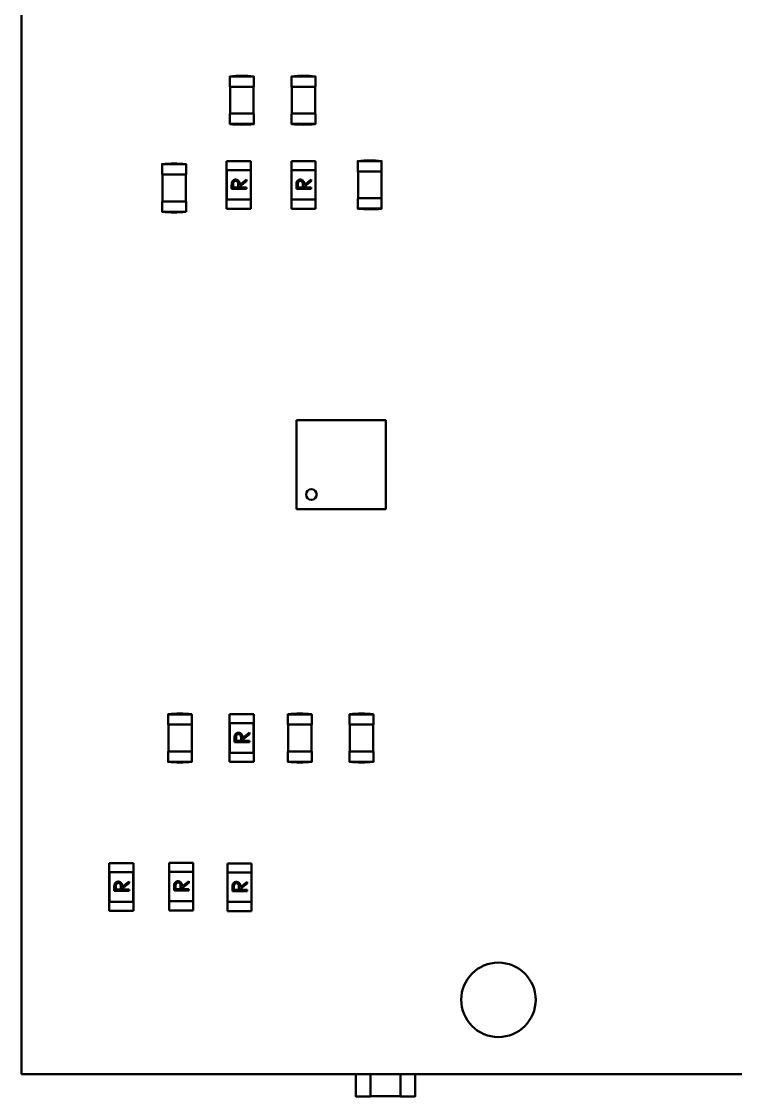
# Model space of a CAD drawing. Header units: millimetres. Extents: x -194 to 1085, y -28 to 392.
# Drawn here: x 704.3 to 752.2, y 240.9 to 313.1 of the extents above; entities that cross this region are included whole.
import ezdxf

# ---------------------------------------------------------------- set-up
doc = ezdxf.new("R2010")
doc.units = ezdxf.units.MM
doc.layers.add('Видимый контур (ГОСТ)', color=7, linetype='Continuous', lineweight=50)

msp = doc.modelspace()

# ---------------------------------------------------------------- linework, layer by layer
at = {"layer": 'Видимый контур (ГОСТ)'}
for p, q in [((704.28543, 322.3682), (704.28544, 242.3682)), ((718.27005, 309.37477), (718.27005, 308.68476)), ((718.28005, 309.36478), (719.86324, 309.36478)), ((719.87005, 308.6799), (719.87005, 309.36478)), ((722.40438, 309.37477), (722.40438, 308.68476)), ((722.41438, 309.36478), (723.99758, 309.36478)), ((724.00438, 308.6799), (724.00438, 309.36478)), ((718.27535, 308.67476), (719.86475, 308.67476)), ((718.29005, 306.87476), (718.29005, 308.67476)), ((719.86005, 306.87476), (719.86005, 308.67476)), ((722.40969, 308.67476), (723.99908, 308.67476)), ((722.42438, 306.87476), (722.42438, 308.67476)), ((723.99438, 306.87476), (723.99438, 308.67476)), ((718.27005, 306.86476), (718.27005, 306.17474)), ((718.27535, 306.87476), (718.27562, 306.87476)), ((719.86426, 306.87476), (718.27562, 306.87476)), ((719.87005, 306.17875), (719.87005, 306.86476)), ((722.40438, 306.86476), (722.40438, 306.17474)), ((722.40969, 306.87476), (722.40996, 306.87476)), ((723.9986, 306.87476), (722.40996, 306.87476)), ((724.00438, 306.17875), (724.00438, 306.86476)), ((719.86005, 306.18473), (718.28005, 306.18473)), ((723.99438, 306.18473), (722.41438, 306.18473)), ((713.72228, 303.48334), (713.72228, 302.79333)), ((713.73228, 303.47335), (715.31547, 303.47335)), ((715.32228, 302.78847), (715.32228, 303.47335)), ((718.04978, 303.69024), (718.04978, 303.08064)), ((718.04978, 303.69024), (719.67538, 303.69024)), ((719.67538, 303.69024), (719.67538, 303.08064)), ((722.39084, 303.69024), (722.39084, 303.08064)), ((722.39084, 303.69024), (724.01644, 303.69024)), ((724.01644, 303.69024), (724.01644, 303.08064)), ((726.8488, 303.69006), (726.8488, 303.00004)), ((726.8588, 303.68007), (728.44199, 303.68007)), ((728.4488, 302.99519), (728.4488, 303.68007)), ((713.72758, 302.78333), (715.31698, 302.78333)), ((713.74228, 300.98333), (713.74228, 302.78333)), ((715.31228, 300.98333), (715.31228, 302.78333)), ((718.04978, 303.08064), (718.04978, 301.09944)), ((719.67538, 303.08064), (718.04978, 303.08064)), ((718.06258, 301.09944), (718.06258, 303.08064)), ((719.66258, 301.09944), (719.66258, 303.08064)), ((719.67538, 303.08064), (719.67538, 301.09944)), ((722.39084, 303.08064), (722.39084, 301.09944)), ((724.01644, 303.08064), (722.39084, 303.08064)), ((722.40364, 301.09944), (722.40364, 303.08064)), ((724.00364, 301.09944), (724.00364, 303.08064)), ((724.01644, 303.08064), (724.01644, 301.09944)), ((726.8541, 302.99004), (728.4435, 302.99004)), ((726.8688, 301.19004), (726.8688, 302.99004)), ((728.4388, 301.19004), (728.4388, 302.99004)), ((718.38517, 301.81847), (718.38517, 302.01859)), ((719.38517, 301.81847), (718.38517, 301.81847)), ((718.48773, 301.90822), (718.48773, 302.09572)), ((718.82106, 301.90822), (718.48773, 301.90822)), ((718.82247, 302.09131), (718.82106, 301.90822)), ((718.92363, 302.09211), (719.38517, 302.4595)), ((719.38517, 302.34852), (718.92363, 301.98113)), ((718.92363, 301.98113), (718.92363, 301.90822)), ((718.92363, 301.90822), (719.38517, 301.90822)), ((719.38517, 302.4595), (719.38517, 302.34852)), ((719.38517, 301.90822), (719.38517, 301.81847)), ((722.72622, 301.81847), (722.72622, 302.01859)), ((723.72622, 301.81847), (722.72622, 301.81847)), ((722.82878, 301.90822), (722.82878, 302.09572)), ((723.16212, 301.90822), (722.82878, 301.90822)), ((723.16352, 302.09131), (723.16212, 301.90822)), ((723.26468, 302.09211), (723.72622, 302.4595)), ((723.72622, 302.34852), (723.26468, 301.98113)), ((723.26468, 301.98113), (723.26468, 301.90822)), ((723.26468, 301.90822), (723.72622, 301.90822)), ((723.72622, 302.4595), (723.72622, 302.34852)), ((723.72622, 301.90822), (723.72622, 301.81847)), ((718.04978, 301.09944), (718.04978, 300.48984)), ((718.04978, 301.09944), (719.67538, 301.09944)), ((719.67538, 301.09944), (719.67538, 300.48984)), ((722.39084, 301.09944), (722.39084, 300.48984)), ((722.39084, 301.09944), (724.01644, 301.09944)), ((724.01644, 301.09944), (724.01644, 300.48984)), ((726.8488, 301.18004), (726.8488, 300.49003)), ((726.8541, 301.19004), (726.85437, 301.19004)), ((728.44301, 301.19004), (726.85437, 301.19004)), ((728.4488, 300.49404), (728.4488, 301.18004)), ((713.72228, 300.97333), (713.72228, 300.28331)), ((713.72758, 300.98333), (713.72785, 300.98333)), ((715.31649, 300.98333), (713.72785, 300.98333)), ((715.32228, 300.28732), (715.32228, 300.97333)), ((718.04978, 300.48984), (719.67538, 300.48984)), ((722.39084, 300.48984), (724.01644, 300.48984)), ((728.4388, 300.50002), (726.8588, 300.50002)), ((715.31228, 300.2933), (713.73228, 300.2933)), ((722.73383, 286.28268), (722.73383, 280.32268)), ((728.73383, 286.28268), (722.73383, 286.28268)), ((728.73383, 280.32268), (728.73383, 286.28268)), ((722.73383, 280.32268), (728.73383, 280.32268)), ((714.11938, 266.54662), (714.11938, 265.85661)), ((714.12938, 266.53663), (715.71257, 266.53663)), ((715.71938, 265.85175), (715.71938, 266.53663)), ((718.24276, 266.54681), (718.24276, 265.93721)), ((718.24276, 266.54681), (719.86836, 266.54681)), ((719.86836, 266.54681), (719.86836, 265.93721)), ((722.15685, 266.54662), (722.15685, 265.85661)), ((722.16685, 266.53663), (723.75004, 266.53663)), ((723.75685, 265.85175), (723.75685, 266.53663)), ((726.29378, 266.54662), (726.29378, 265.85661)), ((726.30378, 266.53663), (727.88697, 266.53663)), ((727.89378, 265.85175), (727.89378, 266.53663)), ((714.12468, 265.84661), (715.71408, 265.84661)), ((714.13938, 264.04661), (714.13938, 265.84661)), ((715.70938, 264.04661), (715.70938, 265.84661)), ((718.24276, 265.93721), (718.24276, 263.95601)), ((719.86836, 265.93721), (718.24276, 265.93721)), ((718.25556, 263.95601), (718.25556, 265.93721)), ((719.85556, 263.95601), (719.85556, 265.93721)), ((719.86836, 265.93721), (719.86836, 263.95601)), ((722.16215, 265.84661), (723.75155, 265.84661)), ((722.17685, 264.04661), (722.17685, 265.84661)), ((723.74685, 264.04661), (723.74685, 265.84661)), ((726.29908, 265.84661), (727.88848, 265.84661)), ((726.31378, 264.04661), (726.31378, 265.84661)), ((727.88378, 264.04661), (727.88378, 265.84661)), ((718.68071, 264.76479), (718.68071, 264.95229)), ((719.01545, 264.94788), (719.01404, 264.76479)), ((719.11661, 264.94868), (719.57815, 265.31607)), ((719.57815, 265.20509), (719.11661, 264.8377)), ((719.57815, 265.31607), (719.57815, 265.20509)), ((718.57815, 264.67504), (718.57815, 264.87516)), ((719.57815, 264.67504), (718.57815, 264.67504)), ((719.01404, 264.76479), (718.68071, 264.76479)), ((719.11661, 264.8377), (719.11661, 264.76479)), ((719.11661, 264.76479), (719.57815, 264.76479)), ((719.57815, 264.76479), (719.57815, 264.67504)), ((714.11938, 264.03661), (714.11938, 263.3466)), ((714.12468, 264.04661), (714.12496, 264.04661)), ((715.71359, 264.04661), (714.12496, 264.04661)), ((715.71938, 263.35061), (715.71938, 264.03661)), ((718.24276, 263.95601), (718.24276, 263.34641)), ((718.24276, 263.95601), (719.86836, 263.95601)), ((719.86836, 263.95601), (719.86836, 263.34641)), ((722.15685, 264.03661), (722.15685, 263.3466)), ((722.16215, 264.04661), (722.16242, 264.04661)), ((723.75106, 264.04661), (722.16242, 264.04661)), ((723.75685, 263.35061), (723.75685, 264.03661)), ((726.29378, 264.03661), (726.29378, 263.3466)), ((726.29908, 264.04661), (726.29935, 264.04661)), ((727.88799, 264.04661), (726.29935, 264.04661)), ((727.89378, 263.35061), (727.89378, 264.03661)), ((715.70938, 263.35659), (714.12938, 263.35659)), ((718.24276, 263.34641), (719.86836, 263.34641)), ((723.74685, 263.35659), (722.16685, 263.35659)), ((727.88378, 263.35659), (726.30378, 263.35659)), ((710.17425, 256.54801), (710.17425, 255.93841)), ((710.17425, 256.54801), (711.79985, 256.54801)), ((711.79985, 256.54801), (711.79985, 255.93841)), ((714.18332, 256.57275), (714.18332, 255.96315)), ((714.18332, 256.57275), (715.80892, 256.57275)), ((715.80892, 256.57275), (715.80892, 255.96315)), ((718.10121, 256.53138), (718.10121, 255.92178)), ((718.10121, 256.53138), (719.72681, 256.53138)), ((719.72681, 256.53138), (719.72681, 255.92178)), ((710.17425, 255.93841), (710.17425, 253.95721)), ((711.79985, 255.93841), (710.17425, 255.93841)), ((710.18705, 253.95721), (710.18705, 255.93841)), ((711.78705, 253.95721), (711.78705, 255.93841)), ((711.79985, 255.93841), (711.79985, 253.95721)), ((714.18332, 255.96315), (714.18332, 253.98195)), ((715.80892, 255.96315), (714.18332, 255.96315)), ((714.19612, 253.98195), (714.19612, 255.96315)), ((715.79612, 253.98195), (715.79612, 255.96315)), ((715.80892, 255.96315), (715.80892, 253.98195)), ((718.10121, 255.92178), (718.10121, 253.94058)), ((719.72681, 255.92178), (718.10121, 255.92178)), ((718.11401, 253.94058), (718.11401, 255.92178)), ((719.71401, 253.94058), (719.71401, 255.92178)), ((719.72681, 255.92178), (719.72681, 253.94058)), ((710.50963, 254.67624), (710.50963, 254.87636)), ((710.61219, 254.76598), (710.61219, 254.95348)), ((710.94693, 254.94907), (710.94553, 254.76598)), ((711.04809, 254.94987), (711.50963, 255.31726)), ((711.50963, 255.20628), (711.04809, 254.8389)), ((711.04809, 254.8389), (711.04809, 254.76598)), ((711.50963, 255.31726), (711.50963, 255.20628)), ((714.51871, 254.70098), (714.51871, 254.9011)), ((714.62127, 254.79072), (714.62127, 254.97822)), ((714.95601, 254.97382), (714.9546, 254.79072)), ((715.05717, 254.97462), (715.51871, 255.34201)), ((715.51871, 255.23103), (715.05717, 254.86364)), ((715.05717, 254.86364), (715.05717, 254.79072)), ((715.51871, 255.34201), (715.51871, 255.23103)), ((718.43659, 254.65961), (718.43659, 254.85973)), ((718.53916, 254.74936), (718.53916, 254.93686)), ((718.87389, 254.93245), (718.87249, 254.74936)), ((718.97506, 254.93325), (719.43659, 255.30064)), ((719.43659, 255.18966), (718.97506, 254.82227)), ((718.97506, 254.82227), (718.97506, 254.74936)), ((719.43659, 255.30064), (719.43659, 255.18966)), ((711.50963, 254.67624), (710.50963, 254.67624)), ((710.94553, 254.76598), (710.61219, 254.76598)), ((711.04809, 254.76598), (711.50963, 254.76598)), ((711.50963, 254.76598), (711.50963, 254.67624)), ((715.51871, 254.70098), (714.51871, 254.70098)), ((714.9546, 254.79072), (714.62127, 254.79072)), ((715.05717, 254.79072), (715.51871, 254.79072)), ((715.51871, 254.79072), (715.51871, 254.70098)), ((719.43659, 254.65961), (718.43659, 254.65961)), ((718.87249, 254.74936), (718.53916, 254.74936)), ((718.97506, 254.74936), (719.43659, 254.74936)), ((719.43659, 254.74936), (719.43659, 254.65961)), ((710.17425, 253.95721), (710.17425, 253.34761)), ((710.17425, 253.95721), (711.79985, 253.95721)), ((711.79985, 253.95721), (711.79985, 253.34761)), ((714.18332, 253.98195), (714.18332, 253.37235)), ((714.18332, 253.98195), (715.80892, 253.98195)), ((715.80892, 253.98195), (715.80892, 253.37235)), ((718.10121, 253.94058), (718.10121, 253.33098)), ((718.10121, 253.94058), (719.72681, 253.94058)), ((719.72681, 253.94058), (719.72681, 253.33098)), ((710.17425, 253.34761), (711.79985, 253.34761)), ((714.18332, 253.37235), (715.80892, 253.37235)), ((718.10121, 253.33098), (719.72681, 253.33098)), ((704.28544, 242.3682), (824.28544, 242.36821)), ((726.70782, 242.3682), (726.70782, 240.8961)), ((727.70782, 242.3682), (727.70782, 240.8961)), ((729.70782, 242.3682), (729.70782, 240.8961)), ((730.70782, 242.3682), (730.70782, 240.8961)), ((726.72782, 240.8761), (727.70782, 240.8761)), ((729.70782, 240.8961), (727.70782, 240.8961)), ((727.70782, 240.8961), (727.70782, 240.8761)), ((729.70782, 240.8961), (729.70782, 240.8761)), ((730.68782, 240.8761), (729.70782, 240.8761))]:
    msp.add_line(p, q, dxfattribs=at)
for centre, radius in [((723.73383, 281.30268), 0.36), ((736.28544, 247.3682), 2.5)]:
    msp.add_circle(centre, radius, dxfattribs=at)
for centre, start, end in [((726.72782, 240.8961), 180.000005, 270.000005), ((730.68782, 240.8961), 270.000005, 0.000005)]:
    msp.add_arc(centre, 0.02, start, end, dxfattribs=at)
for points in [[(718.27005, 309.37476), (718.79556, 309.42731), (719.33412, 309.42783), (719.86229, 309.37553)], [(722.40438, 309.37476), (722.9299, 309.42731), (723.46846, 309.42783), (723.99662, 309.37553)], [(719.86229, 306.17398), (719.33412, 306.12168), (718.79556, 306.12221), (718.27005, 306.17476)], [(723.99662, 306.17398), (723.46846, 306.12168), (722.9299, 306.12221), (722.40438, 306.17476)], [(713.72228, 303.48333), (714.24779, 303.53588), (714.78635, 303.5364), (715.31452, 303.4841)], [(726.8488, 303.69004), (727.37431, 303.7426), (727.91287, 303.74312), (728.44104, 303.69082)], [(728.44104, 300.48927), (727.91287, 300.43697), (727.37431, 300.43749), (726.8488, 300.49004)], [(715.31452, 300.28255), (714.78635, 300.23025), (714.24779, 300.23077), (713.72228, 300.28333)], [(714.11938, 266.54661), (714.6449, 266.59916), (715.18346, 266.59969), (715.71162, 266.54738)], [(722.15685, 266.54661), (722.68236, 266.59916), (723.22092, 266.59969), (723.74909, 266.54738)], [(726.29378, 266.54661), (726.81929, 266.59916), (727.35785, 266.59969), (727.88602, 266.54738)], [(715.71162, 263.34584), (715.18346, 263.29353), (714.6449, 263.29406), (714.11938, 263.34661)], [(723.74909, 263.34584), (723.22092, 263.29353), (722.68236, 263.29406), (722.15685, 263.34661)], [(727.88602, 263.34584), (727.35785, 263.29353), (726.81929, 263.29406), (726.29378, 263.34661)]]:
    msp.add_open_spline(points, degree=3, dxfattribs=at)
for points, knots in [([(718.27816, 309.37478), (718.27005, 309.37475), (718.27013, 309.37467), (718.27047, 309.37433), (718.27074, 309.37406), (718.27164, 309.37317), (718.2724, 309.37241), (718.27431, 309.3705), (718.27542, 309.3694), (718.27767, 309.36716), (718.27883, 309.366), (718.28, 309.36482), (718.28003, 309.3648), (718.28005, 309.36478)], [0.000002296671, 0.000002296671, 0.000002296671, 0.000002296671, 0.000112369801, 0.000112369801, 0.000237797467, 0.000237797467, 0.000442728482, 0.000442728482, 0.000658937433, 0.000658937433, 0.000871471065, 0.000871471065, 0.000875491778, 0.000875491778, 0.000875491778, 0.000875491778]), ([(718.27816, 309.37478), (718.2913, 309.37481), (718.35172, 309.37493), (718.60973, 309.37542), (718.86353, 309.3755), (719.0687, 309.3755), (719.0706, 309.3755), (719.07452, 309.3755), (719.07658, 309.3755), (719.28169, 309.37549), (719.54743, 309.37549), (719.85542, 309.37479), (719.85774, 309.37479), (719.86378, 309.36914)], [-0.0823168762, -0.0823168762, -0.0823168762, -0.0823168762, -0.0816254368, -0.0816254368, -0.0467353527, -0.0467353527, -0.0463145594, -0.0463145594, -0.045850255, -0.045850255, 0, 0, 0.0003495184, 0.0003495184, 0.0003495184, 0.0003495184]), ([(719.86378, 309.36914), (719.86008, 309.37479), (719.8601, 309.37479), (719.86161, 309.37541), (719.86229, 309.37553), (719.86229, 309.37553)], [-0.0824454193, -0.0824454193, -0.0824454193, -0.0824454193, -0.0820807755, -0.0820807755, -0.0410404067, -0.0410404067, -0.0410404065, -0.0410404065]), ([(722.4125, 309.37478), (722.40439, 309.37475), (722.40447, 309.37467), (722.40481, 309.37433), (722.40508, 309.37406), (722.40597, 309.37317), (722.40673, 309.37241), (722.40865, 309.3705), (722.40975, 309.3694), (722.412, 309.36716), (722.41316, 309.366), (722.41434, 309.36482), (722.41436, 309.3648), (722.41438, 309.36478)], [0.000002296671, 0.000002296671, 0.000002296671, 0.000002296671, 0.000112369801, 0.000112369801, 0.000237797467, 0.000237797467, 0.000442728482, 0.000442728482, 0.000658937433, 0.000658937433, 0.000871471065, 0.000871471065, 0.000875491778, 0.000875491778, 0.000875491778, 0.000875491778]), ([(722.4125, 309.37478), (722.42563, 309.37481), (722.48606, 309.37493), (722.74407, 309.37542), (722.99787, 309.3755), (723.20303, 309.3755), (723.20494, 309.3755), (723.20886, 309.3755), (723.21092, 309.3755), (723.41603, 309.37549), (723.68177, 309.37549), (723.98976, 309.37479), (723.99208, 309.37479), (723.99812, 309.36914)], [-0.0823168762, -0.0823168762, -0.0823168762, -0.0823168762, -0.0816254368, -0.0816254368, -0.0467353527, -0.0467353527, -0.0463145594, -0.0463145594, -0.045850255, -0.045850255, 0, 0, 0.0003495184, 0.0003495184, 0.0003495184, 0.0003495184]), ([(723.99812, 309.36914), (723.99442, 309.37479), (723.99443, 309.37479), (723.99595, 309.37541), (723.99662, 309.37553), (723.99662, 309.37553)], [-0.0824454193, -0.0824454193, -0.0824454193, -0.0824454193, -0.0820807755, -0.0820807755, -0.0410404067, -0.0410404067, -0.0410404065, -0.0410404065]), ([(718.28005, 306.18473), (718.28003, 306.18471), (718.28, 306.18469), (718.27883, 306.18352), (718.27767, 306.18236), (718.27542, 306.18011), (718.27431, 306.17901), (718.2724, 306.1771), (718.27164, 306.17634), (718.27074, 306.17545), (718.27047, 306.17518), (718.27013, 306.17484), (718.27005, 306.17476), (718.27816, 306.17474)], [-0.00000462706, -0.00000462706, -0.00000462706, -0.00000462706, 0, 0, 0.00024455438, 0.00024455438, 0.00049333792, 0.00049333792, 0.0007291459, 0.0007291459, 0.00087347225, 0.00087347225, 0.00100012886, 0.00100012886, 0.00100012886, 0.00100012886]), ([(718.27816, 306.17474), (718.2913, 306.17471), (718.35172, 306.17458), (718.56734, 306.17417), (718.81234, 306.17402), (719.0676, 306.17402), (719.06964, 306.17402), (719.07373, 306.17402), (719.07579, 306.17402), (719.33191, 306.17402), (719.59813, 306.17414), (719.85542, 306.17472), (719.85774, 306.17473), (719.86378, 306.18037)], [-0.0759114465, -0.0759114465, -0.0759114465, -0.0759114465, -0.0750499484, -0.0750499484, -0.0388625386, -0.0388625386, -0.0385558108, -0.0385558108, -0.0382459688, -0.0382459688, 0, 0, 0.0003495181, 0.0003495181, 0.0003495181, 0.0003495181]), ([(719.86378, 306.18037), (719.86008, 306.17473), (719.8601, 306.17472), (719.86161, 306.1741), (719.86229, 306.17398), (719.86229, 306.17398)], [-0.0824454192, -0.0824454192, -0.0824454192, -0.0824454192, -0.0820807754, -0.0820807754, -0.0410404067, -0.0410404067, -0.0410404065, -0.0410404065]), ([(722.41438, 306.18473), (722.41436, 306.18471), (722.41434, 306.18469), (722.41317, 306.18352), (722.412, 306.18236), (722.40975, 306.18011), (722.40865, 306.17901), (722.40673, 306.1771), (722.40597, 306.17634), (722.40508, 306.17545), (722.40481, 306.17518), (722.40447, 306.17484), (722.40439, 306.17476), (722.4125, 306.17474)], [-0.00000462706, -0.00000462706, -0.00000462706, -0.00000462706, 0, 0, 0.00024455438, 0.00024455438, 0.00049333792, 0.00049333792, 0.0007291459, 0.0007291459, 0.00087347225, 0.00087347225, 0.00100012886, 0.00100012886, 0.00100012886, 0.00100012886]), ([(722.4125, 306.17474), (722.42563, 306.17471), (722.48606, 306.17458), (722.70168, 306.17417), (722.94667, 306.17402), (723.20194, 306.17402), (723.20398, 306.17402), (723.20807, 306.17402), (723.21013, 306.17402), (723.46625, 306.17402), (723.73246, 306.17414), (723.98976, 306.17472), (723.99208, 306.17473), (723.99812, 306.18037)], [-0.0759114465, -0.0759114465, -0.0759114465, -0.0759114465, -0.0750499484, -0.0750499484, -0.0388625386, -0.0388625386, -0.0385558108, -0.0385558108, -0.0382459688, -0.0382459688, 0, 0, 0.0003495181, 0.0003495181, 0.0003495181, 0.0003495181]), ([(723.99812, 306.18037), (723.99442, 306.17473), (723.99443, 306.17472), (723.99595, 306.1741), (723.99662, 306.17398), (723.99662, 306.17398)], [-0.0824454192, -0.0824454192, -0.0824454192, -0.0824454192, -0.0820807754, -0.0820807754, -0.0410404067, -0.0410404067, -0.0410404065, -0.0410404065]), ([(713.73039, 303.48334), (713.72228, 303.48332), (713.72236, 303.48324), (713.7227, 303.4829), (713.72297, 303.48263), (713.72387, 303.48174), (713.72463, 303.48098), (713.72654, 303.47907), (713.72765, 303.47797), (713.72989, 303.47573), (713.73106, 303.47457), (713.73223, 303.47339), (713.73225, 303.47337), (713.73228, 303.47335)], [0.000002296671, 0.000002296671, 0.000002296671, 0.000002296671, 0.000112369801, 0.000112369801, 0.000237797467, 0.000237797467, 0.000442728482, 0.000442728482, 0.000658937433, 0.000658937433, 0.000871471065, 0.000871471065, 0.000875491778, 0.000875491778, 0.000875491778, 0.000875491778]), ([(713.73039, 303.48334), (713.74352, 303.48337), (713.80395, 303.4835), (714.06196, 303.48399), (714.31576, 303.48407), (714.52092, 303.48407), (714.52283, 303.48407), (714.52675, 303.48407), (714.52881, 303.48407), (714.73392, 303.48406), (714.99966, 303.48405), (715.30765, 303.48336), (715.30997, 303.48335), (715.31601, 303.47771)], [-0.0823168762, -0.0823168762, -0.0823168762, -0.0823168762, -0.0816254368, -0.0816254368, -0.0467353527, -0.0467353527, -0.0463145594, -0.0463145594, -0.045850255, -0.045850255, 0, 0, 0.0003495184, 0.0003495184, 0.0003495184, 0.0003495184]), ([(715.31601, 303.47771), (715.31231, 303.48335), (715.31233, 303.48336), (715.31384, 303.48398), (715.31452, 303.4841), (715.31452, 303.4841)], [-0.0824454193, -0.0824454193, -0.0824454193, -0.0824454193, -0.0820807755, -0.0820807755, -0.0410404067, -0.0410404067, -0.0410404065, -0.0410404065]), ([(726.85691, 303.69006), (726.8488, 303.69004), (726.84889, 303.68996), (726.84922, 303.68962), (726.84949, 303.68935), (726.85039, 303.68846), (726.85115, 303.6877), (726.85306, 303.68579), (726.85417, 303.68469), (726.85642, 303.68244), (726.85758, 303.68128), (726.85875, 303.68011), (726.85878, 303.68009), (726.8588, 303.68007)], [0.000002296671, 0.000002296671, 0.000002296671, 0.000002296671, 0.000112369801, 0.000112369801, 0.000237797467, 0.000237797467, 0.000442728482, 0.000442728482, 0.000658937433, 0.000658937433, 0.000871471065, 0.000871471065, 0.000875491778, 0.000875491778, 0.000875491778, 0.000875491778]), ([(726.85691, 303.69006), (726.87005, 303.69009), (726.93047, 303.69022), (727.18849, 303.69071), (727.44228, 303.69078), (727.64745, 303.69078), (727.64935, 303.69078), (727.65327, 303.69078), (727.65533, 303.69078), (727.86044, 303.69078), (728.12618, 303.69077), (728.43417, 303.69008), (728.43649, 303.69007), (728.44253, 303.68443)], [-0.0823168762, -0.0823168762, -0.0823168762, -0.0823168762, -0.0816254368, -0.0816254368, -0.0467353527, -0.0467353527, -0.0463145594, -0.0463145594, -0.045850255, -0.045850255, 0, 0, 0.0003495184, 0.0003495184, 0.0003495184, 0.0003495184]), ([(728.44253, 303.68443), (728.43883, 303.69007), (728.43885, 303.69008), (728.44036, 303.6907), (728.44104, 303.69082), (728.44104, 303.69082)], [-0.0824454193, -0.0824454193, -0.0824454193, -0.0824454193, -0.0820807755, -0.0820807755, -0.0410404067, -0.0410404067, -0.0410404065, -0.0410404065]), ([(718.38517, 302.01859), (718.38521, 302.03195), (718.3853, 302.05759), (718.38577, 302.09433), (718.38714, 302.12771), (718.38831, 302.15771), (718.39045, 302.18434), (718.3925, 302.20768), (718.39517, 302.22762), (718.39766, 302.23969), (718.39879, 302.24516)], [0, 0, 0, 0, 0.000020036032, 0.000038471401, 0.000055111959, 0.000070155149, 0.000083516552, 0.000095189437, 0.000105305027, 0.000113674614, 0.000113674614, 0.000113674614, 0.000113674614]), ([(718.39879, 302.24516), (718.4006, 302.25247), (718.40417, 302.26695), (718.41173, 302.28779), (718.42048, 302.30765), (718.43076, 302.32645), (718.44263, 302.34409), (718.45591, 302.36075), (718.47051, 302.37651), (718.48681, 302.39074), (718.5039, 302.40415), (718.52239, 302.41546), (718.54172, 302.42521), (718.5621, 302.43297), (718.58331, 302.43922), (718.60557, 302.44363), (718.62876, 302.44627), (718.64457, 302.44654), (718.65259, 302.44668)], [0, 0, 0, 0, 0.000011407562, 0.00002257177, 0.000033528822, 0.000044256146, 0.000054971545, 0.000065696485, 0.000076501244, 0.000087462029, 0.00009842608, 0.000109371923, 0.000120227212, 0.00013117726, 0.000142346964, 0.000153692487, 0.00016549796, 0.000177641283, 0.000177641283, 0.000177641283, 0.000177641283]), ([(718.48773, 302.09572), (718.48775, 302.10447), (718.48779, 302.12137), (718.48859, 302.14575), (718.48995, 302.16826), (718.49197, 302.18877), (718.49431, 302.20736), (718.49724, 302.22396), (718.50088, 302.23866), (718.50606, 302.25558), (718.5145, 302.27452), (718.52772, 302.29478), (718.54373, 302.31287), (718.56245, 302.32829), (718.58307, 302.34096), (718.60509, 302.35035), (718.62842, 302.35591), (718.64435, 302.35659), (718.65239, 302.35694)], [0, 0, 0, 0, 0.000013132932, 0.000025369818, 0.000036619554, 0.000046993697, 0.000056294681, 0.000064750091, 0.000072287416, 0.000079009299, 0.000091305173, 0.000103261668, 0.000115191658, 0.000127436753, 0.000139540692, 0.00015140098, 0.000163243036, 0.000175306639, 0.000175306639, 0.000175306639, 0.000175306639]), ([(718.65239, 302.35694), (718.66064, 302.3566), (718.67697, 302.35593), (718.70074, 302.35029), (718.72343, 302.3414), (718.74447, 302.3288), (718.76361, 302.31311), (718.78034, 302.29453), (718.79365, 302.27272), (718.80279, 302.25266), (718.80856, 302.23469), (718.81229, 302.21928), (718.81549, 302.20216), (718.81805, 302.1833), (718.82004, 302.16272), (718.82134, 302.1404), (718.82248, 302.11643), (718.82247, 302.09986), (718.82247, 302.09131)], [0, 0, 0, 0, 0.000012509383, 0.000024787579, 0.000036898729, 0.000049406056, 0.000061873836, 0.000074374169, 0.000087179423, 0.000100526774, 0.000107776085, 0.00011582054, 0.0001245936, 0.000134218875, 0.000144715405, 0.000155996627, 0.000168178924, 0.000181162506, 0.000181162506, 0.000181162506, 0.000181162506]), ([(718.65259, 302.44668), (718.66592, 302.44626), (718.69192, 302.44544), (718.72965, 302.43781), (718.76485, 302.4253), (718.79746, 302.40806), (718.82687, 302.38611), (718.85269, 302.35974), (718.8743, 302.32891), (718.88929, 302.30022), (718.89889, 302.27487), (718.90564, 302.254), (718.91086, 302.23124), (718.91553, 302.2068), (718.91906, 302.18058), (718.92165, 302.15265), (718.92326, 302.12298), (718.9235, 302.1026), (718.92363, 302.09211)], [0, 0, 0, 0, 0.000020132004, 0.000039282753, 0.000057935821, 0.000076457218, 0.000094856258, 0.000113208684, 0.000132038046, 0.00015159451, 0.000161983927, 0.000173002122, 0.000184734349, 0.000197271225, 0.000210624216, 0.000224722027, 0.000239689242, 0.000255546376, 0.000255546376, 0.000255546376, 0.000255546376]), ([(722.72622, 302.01859), (722.72626, 302.03195), (722.72635, 302.05759), (722.72683, 302.09433), (722.72819, 302.12771), (722.72936, 302.15771), (722.7315, 302.18434), (722.73355, 302.20768), (722.73623, 302.22762), (722.73872, 302.23969), (722.73984, 302.24516)], [0, 0, 0, 0, 0.000020036032, 0.000038471401, 0.000055111959, 0.000070155149, 0.000083516552, 0.000095189437, 0.000105305027, 0.000113674614, 0.000113674614, 0.000113674614, 0.000113674614]), ([(722.73984, 302.24516), (722.74165, 302.25247), (722.74523, 302.26695), (722.75279, 302.28779), (722.76153, 302.30765), (722.77181, 302.32645), (722.78369, 302.34409), (722.79697, 302.36075), (722.81157, 302.37651), (722.82786, 302.39074), (722.84496, 302.40415), (722.86345, 302.41546), (722.88278, 302.42521), (722.90315, 302.43297), (722.92437, 302.43922), (722.94662, 302.44363), (722.96981, 302.44627), (722.98563, 302.44654), (722.99365, 302.44668)], [0, 0, 0, 0, 0.000011407562, 0.00002257177, 0.000033528822, 0.000044256146, 0.000054971545, 0.000065696485, 0.000076501244, 0.000087462029, 0.00009842608, 0.000109371923, 0.000120227212, 0.00013117726, 0.000142346964, 0.000153692487, 0.00016549796, 0.000177641283, 0.000177641283, 0.000177641283, 0.000177641283]), ([(722.82878, 302.09572), (722.8288, 302.10447), (722.82884, 302.12137), (722.82965, 302.14575), (722.83101, 302.16826), (722.83302, 302.18877), (722.83537, 302.20736), (722.83829, 302.22396), (722.84194, 302.23866), (722.84711, 302.25558), (722.85556, 302.27452), (722.86877, 302.29478), (722.88479, 302.31287), (722.9035, 302.32829), (722.92412, 302.34096), (722.94614, 302.35036), (722.96947, 302.35591), (722.98541, 302.35659), (722.99345, 302.35694)], [0, 0, 0, 0, 0.000013132932, 0.000025369818, 0.000036619554, 0.000046993697, 0.000056294681, 0.000064750091, 0.000072287416, 0.000079009299, 0.000091305173, 0.000103261668, 0.000115191658, 0.000127436753, 0.000139540692, 0.00015140098, 0.000163243036, 0.000175306639, 0.000175306639, 0.000175306639, 0.000175306639]), ([(722.99345, 302.35694), (723.00169, 302.3566), (723.01803, 302.35594), (723.0418, 302.35029), (723.06449, 302.34141), (723.08553, 302.3288), (723.10466, 302.31311), (723.1214, 302.29453), (723.1347, 302.27272), (723.14385, 302.25266), (723.14962, 302.23469), (723.15335, 302.21928), (723.15655, 302.20216), (723.15911, 302.1833), (723.16109, 302.16272), (723.16239, 302.1404), (723.16353, 302.11643), (723.16352, 302.09986), (723.16352, 302.09131)], [0, 0, 0, 0, 0.000012509383, 0.000024787579, 0.000036898729, 0.000049406056, 0.000061873836, 0.000074374169, 0.000087179423, 0.000100526774, 0.000107776085, 0.00011582054, 0.0001245936, 0.000134218875, 0.000144715405, 0.000155996627, 0.000168178924, 0.000181162506, 0.000181162506, 0.000181162506, 0.000181162506]), ([(722.99365, 302.44668), (723.00697, 302.44626), (723.03297, 302.44544), (723.0707, 302.43781), (723.1059, 302.4253), (723.13852, 302.40806), (723.16792, 302.38611), (723.19375, 302.35974), (723.21536, 302.32891), (723.23034, 302.30022), (723.23994, 302.27487), (723.2467, 302.254), (723.25191, 302.23124), (723.25659, 302.2068), (723.26012, 302.18059), (723.2627, 302.15265), (723.26432, 302.12298), (723.26456, 302.1026), (723.26468, 302.09211)], [0, 0, 0, 0, 0.000020132004, 0.000039282753, 0.000057935821, 0.000076457218, 0.000094856258, 0.000113208684, 0.000132038046, 0.00015159451, 0.000161983927, 0.000173002122, 0.000184734349, 0.000197271225, 0.000210624216, 0.000224722027, 0.000239689242, 0.000255546376, 0.000255546376, 0.000255546376, 0.000255546376]), ([(726.8588, 300.50002), (726.85878, 300.5), (726.85875, 300.49998), (726.85758, 300.4988), (726.85642, 300.49764), (726.85417, 300.4954), (726.85306, 300.4943), (726.85115, 300.49239), (726.85039, 300.49163), (726.84949, 300.49074), (726.84922, 300.49047), (726.84889, 300.49013), (726.8488, 300.49005), (726.85692, 300.49002)], [-0.00000462706, -0.00000462706, -0.00000462706, -0.00000462706, 0, 0, 0.00024455438, 0.00024455438, 0.00049333792, 0.00049333792, 0.0007291459, 0.0007291459, 0.00087347225, 0.00087347225, 0.00100012886, 0.00100012886, 0.00100012886, 0.00100012886]), ([(726.85692, 300.49002), (726.87005, 300.48999), (726.93047, 300.48987), (727.14609, 300.48946), (727.39109, 300.4893), (727.64635, 300.4893), (727.64839, 300.4893), (727.65248, 300.4893), (727.65454, 300.4893), (727.91067, 300.48931), (728.17688, 300.48943), (728.43417, 300.49001), (728.43649, 300.49002), (728.44253, 300.49566)], [-0.0759114465, -0.0759114465, -0.0759114465, -0.0759114465, -0.0750499484, -0.0750499484, -0.0388625386, -0.0388625386, -0.0385558108, -0.0385558108, -0.0382459688, -0.0382459688, 0, 0, 0.0003495181, 0.0003495181, 0.0003495181, 0.0003495181]), ([(728.44253, 300.49566), (728.43883, 300.49001), (728.43885, 300.49001), (728.44036, 300.48939), (728.44104, 300.48927), (728.44104, 300.48927)], [-0.0824454192, -0.0824454192, -0.0824454192, -0.0824454192, -0.0820807754, -0.0820807754, -0.0410404067, -0.0410404067, -0.0410404065, -0.0410404065]), ([(713.73228, 300.2933), (713.73225, 300.29328), (713.73223, 300.29326), (713.73106, 300.29209), (713.72989, 300.29093), (713.72765, 300.28868), (713.72654, 300.28758), (713.72463, 300.28567), (713.72387, 300.28491), (713.72297, 300.28402), (713.7227, 300.28375), (713.72236, 300.28341), (713.72228, 300.28333), (713.73039, 300.28331)], [-0.00000462706, -0.00000462706, -0.00000462706, -0.00000462706, 0, 0, 0.00024455438, 0.00024455438, 0.00049333792, 0.00049333792, 0.0007291459, 0.0007291459, 0.00087347225, 0.00087347225, 0.00100012886, 0.00100012886, 0.00100012886, 0.00100012886]), ([(713.73039, 300.28331), (713.74352, 300.28328), (713.80395, 300.28315), (714.01957, 300.28274), (714.26457, 300.28259), (714.51983, 300.28259), (714.52187, 300.28259), (714.52596, 300.28259), (714.52802, 300.28259), (714.78414, 300.28259), (715.05036, 300.28271), (715.30765, 300.28329), (715.30997, 300.2833), (715.31601, 300.28894)], [-0.0759114465, -0.0759114465, -0.0759114465, -0.0759114465, -0.0750499484, -0.0750499484, -0.0388625386, -0.0388625386, -0.0385558108, -0.0385558108, -0.0382459688, -0.0382459688, 0, 0, 0.0003495181, 0.0003495181, 0.0003495181, 0.0003495181]), ([(715.31601, 300.28894), (715.31231, 300.2833), (715.31233, 300.28329), (715.31384, 300.28267), (715.31452, 300.28255), (715.31452, 300.28255)], [-0.0824454192, -0.0824454192, -0.0824454192, -0.0824454192, -0.0820807754, -0.0820807754, -0.0410404067, -0.0410404067, -0.0410404065, -0.0410404065]), ([(714.1275, 266.54663), (714.11938, 266.54661), (714.11947, 266.54652), (714.11981, 266.54619), (714.12008, 266.54592), (714.12097, 266.54502), (714.12173, 266.54427), (714.12365, 266.54236), (714.12475, 266.54125), (714.127, 266.53901), (714.12816, 266.53785), (714.12934, 266.53668), (714.12936, 266.53666), (714.12938, 266.53663)], [0.000002296671, 0.000002296671, 0.000002296671, 0.000002296671, 0.000112369801, 0.000112369801, 0.000237797467, 0.000237797467, 0.000442728482, 0.000442728482, 0.000658937433, 0.000658937433, 0.000871471065, 0.000871471065, 0.000875491778, 0.000875491778, 0.000875491778, 0.000875491778]), ([(714.1275, 266.54663), (714.14063, 266.54666), (714.20106, 266.54679), (714.45907, 266.54728), (714.71286, 266.54735), (714.91803, 266.54735), (714.91994, 266.54735), (714.92386, 266.54735), (714.92591, 266.54735), (715.13102, 266.54735), (715.39677, 266.54734), (715.70476, 266.54664), (715.70707, 266.54664), (715.71311, 266.54099)], [-0.0823168762, -0.0823168762, -0.0823168762, -0.0823168762, -0.0816254368, -0.0816254368, -0.0467353527, -0.0467353527, -0.0463145594, -0.0463145594, -0.045850255, -0.045850255, 0, 0, 0.0003495184, 0.0003495184, 0.0003495184, 0.0003495184]), ([(715.71311, 266.54099), (715.70942, 266.54664), (715.70943, 266.54664), (715.71095, 266.54727), (715.71162, 266.54738), (715.71162, 266.54738)], [-0.0824454193, -0.0824454193, -0.0824454193, -0.0824454193, -0.0820807755, -0.0820807755, -0.0410404067, -0.0410404067, -0.0410404065, -0.0410404065]), ([(722.16496, 266.54663), (722.15685, 266.54661), (722.15693, 266.54652), (722.15727, 266.54619), (722.15754, 266.54592), (722.15844, 266.54502), (722.1592, 266.54427), (722.16111, 266.54236), (722.16222, 266.54125), (722.16446, 266.53901), (722.16563, 266.53785), (722.1668, 266.53668), (722.16682, 266.53666), (722.16685, 266.53663)], [0.000002296671, 0.000002296671, 0.000002296671, 0.000002296671, 0.000112369801, 0.000112369801, 0.000237797467, 0.000237797467, 0.000442728482, 0.000442728482, 0.000658937433, 0.000658937433, 0.000871471065, 0.000871471065, 0.000875491778, 0.000875491778, 0.000875491778, 0.000875491778]), ([(722.16496, 266.54663), (722.17809, 266.54666), (722.23852, 266.54679), (722.49653, 266.54728), (722.75033, 266.54735), (722.95549, 266.54735), (722.9574, 266.54735), (722.96132, 266.54735), (722.96338, 266.54735), (723.16849, 266.54735), (723.43423, 266.54734), (723.74222, 266.54664), (723.74454, 266.54664), (723.75058, 266.54099)], [-0.0823168762, -0.0823168762, -0.0823168762, -0.0823168762, -0.0816254368, -0.0816254368, -0.0467353527, -0.0467353527, -0.0463145594, -0.0463145594, -0.045850255, -0.045850255, 0, 0, 0.0003495184, 0.0003495184, 0.0003495184, 0.0003495184]), ([(723.75058, 266.54099), (723.74688, 266.54664), (723.7469, 266.54665), (723.74841, 266.54727), (723.74909, 266.54738), (723.74909, 266.54738)], [-0.0824454193, -0.0824454193, -0.0824454193, -0.0824454193, -0.0820807755, -0.0820807755, -0.0410404067, -0.0410404067, -0.0410404065, -0.0410404065]), ([(726.30189, 266.54663), (726.29378, 266.54661), (726.29386, 266.54652), (726.2942, 266.54619), (726.29447, 266.54592), (726.29537, 266.54502), (726.29613, 266.54427), (726.29804, 266.54236), (726.29915, 266.54125), (726.3014, 266.53901), (726.30256, 266.53785), (726.30373, 266.53668), (726.30376, 266.53666), (726.30378, 266.53663)], [0.000002296671, 0.000002296671, 0.000002296671, 0.000002296671, 0.000112369801, 0.000112369801, 0.000237797467, 0.000237797467, 0.000442728482, 0.000442728482, 0.000658937433, 0.000658937433, 0.000871471065, 0.000871471065, 0.000875491778, 0.000875491778, 0.000875491778, 0.000875491778]), ([(726.30189, 266.54663), (726.31503, 266.54666), (726.37545, 266.54679), (726.63346, 266.54728), (726.88726, 266.54735), (727.09243, 266.54735), (727.09433, 266.54735), (727.09825, 266.54735), (727.10031, 266.54735), (727.30542, 266.54735), (727.57116, 266.54734), (727.87915, 266.54664), (727.88147, 266.54664), (727.88751, 266.54099)], [-0.0823168762, -0.0823168762, -0.0823168762, -0.0823168762, -0.0816254368, -0.0816254368, -0.0467353527, -0.0467353527, -0.0463145594, -0.0463145594, -0.045850255, -0.045850255, 0, 0, 0.0003495184, 0.0003495184, 0.0003495184, 0.0003495184]), ([(727.88751, 266.54099), (727.88381, 266.54664), (727.88383, 266.54665), (727.88534, 266.54727), (727.88602, 266.54738), (727.88602, 266.54738)], [-0.0824454193, -0.0824454193, -0.0824454193, -0.0824454193, -0.0820807755, -0.0820807755, -0.0410404067, -0.0410404067, -0.0410404065, -0.0410404065]), ([(718.57815, 264.87516), (718.57819, 264.88852), (718.57828, 264.91416), (718.57875, 264.95089), (718.58012, 264.98427), (718.58129, 265.01428), (718.58343, 265.04091), (718.58548, 265.06425), (718.58816, 265.08419), (718.59064, 265.09626), (718.59177, 265.10172)], [0, 0, 0, 0, 0.000020036032, 0.000038471401, 0.000055111959, 0.000070155149, 0.000083516552, 0.000095189437, 0.000105305027, 0.000113674614, 0.000113674614, 0.000113674614, 0.000113674614]), ([(718.59177, 265.10172), (718.59358, 265.10904), (718.59715, 265.12352), (718.60471, 265.14436), (718.61346, 265.16422), (718.62374, 265.18302), (718.63562, 265.20066), (718.64889, 265.21732), (718.66349, 265.23308), (718.67979, 265.2473), (718.69689, 265.26072), (718.71537, 265.27203), (718.7347, 265.28178), (718.75508, 265.28954), (718.7763, 265.29579), (718.79855, 265.3002), (718.82174, 265.30284), (718.83756, 265.30311), (718.84557, 265.30325)], [0, 0, 0, 0, 0.000011407562, 0.00002257177, 0.000033528822, 0.000044256146, 0.000054971545, 0.000065696485, 0.000076501244, 0.000087462029, 0.00009842608, 0.000109371923, 0.000120227212, 0.00013117726, 0.000142346964, 0.000153692487, 0.00016549796, 0.000177641283, 0.000177641283, 0.000177641283, 0.000177641283]), ([(718.68071, 264.95229), (718.68073, 264.96103), (718.68077, 264.97793), (718.68158, 265.00231), (718.68293, 265.02483), (718.68495, 265.04534), (718.68729, 265.06393), (718.69022, 265.08053), (718.69386, 265.09523), (718.69904, 265.11215), (718.70749, 265.13108), (718.7207, 265.15134), (718.73671, 265.16943), (718.75543, 265.18486), (718.77605, 265.19753), (718.79807, 265.20692), (718.8214, 265.21248), (718.83733, 265.21316), (718.84537, 265.2135)], [0, 0, 0, 0, 0.000013132932, 0.000025369818, 0.000036619554, 0.000046993697, 0.000056294681, 0.000064750091, 0.000072287416, 0.000079009299, 0.000091305173, 0.000103261668, 0.000115191658, 0.000127436753, 0.000139540692, 0.00015140098, 0.000163243036, 0.000175306639, 0.000175306639, 0.000175306639, 0.000175306639]), ([(718.84537, 265.2135), (718.85362, 265.21317), (718.86996, 265.2125), (718.89372, 265.20686), (718.91642, 265.19797), (718.93745, 265.18536), (718.95659, 265.16967), (718.97332, 265.1511), (718.98663, 265.12929), (718.99577, 265.10922), (719.00154, 265.09125), (719.00527, 265.07584), (719.00847, 265.05873), (719.01103, 265.03987), (719.01302, 265.01929), (719.01432, 264.99697), (719.01546, 264.973), (719.01545, 264.95643), (719.01545, 264.94788)], [0, 0, 0, 0, 0.000012509383, 0.000024787579, 0.000036898729, 0.000049406056, 0.000061873836, 0.000074374169, 0.000087179423, 0.000100526774, 0.000107776085, 0.00011582054, 0.0001245936, 0.000134218875, 0.000144715405, 0.000155996627, 0.000168178924, 0.000181162506, 0.000181162506, 0.000181162506, 0.000181162506]), ([(718.84557, 265.30325), (718.8589, 265.30283), (718.8849, 265.30201), (718.92263, 265.29437), (718.95783, 265.28187), (718.99044, 265.26463), (719.01985, 265.24268), (719.04567, 265.2163), (719.06729, 265.18548), (719.08227, 265.15679), (719.09187, 265.13144), (719.09862, 265.11057), (719.10384, 265.08781), (719.10852, 265.06337), (719.11204, 265.03715), (719.11463, 265.00922), (719.11624, 264.97955), (719.11648, 264.95917), (719.11661, 264.94868)], [0, 0, 0, 0, 0.000020132004, 0.000039282753, 0.000057935821, 0.000076457218, 0.000094856258, 0.000113208684, 0.000132038046, 0.00015159451, 0.000161983927, 0.000173002122, 0.000184734349, 0.000197271225, 0.000210624216, 0.000224722027, 0.000239689242, 0.000255546376, 0.000255546376, 0.000255546376, 0.000255546376]), ([(714.12938, 263.35659), (714.12936, 263.35657), (714.12934, 263.35654), (714.12816, 263.35537), (714.127, 263.35421), (714.12475, 263.35197), (714.12365, 263.35087), (714.12173, 263.34895), (714.12097, 263.3482), (714.12008, 263.34731), (714.11981, 263.34703), (714.11947, 263.3467), (714.11938, 263.34661), (714.1275, 263.34659)], [-0.00000462706, -0.00000462706, -0.00000462706, -0.00000462706, 0, 0, 0.00024455438, 0.00024455438, 0.00049333792, 0.00049333792, 0.0007291459, 0.0007291459, 0.00087347225, 0.00087347225, 0.00100012886, 0.00100012886, 0.00100012886, 0.00100012886]), ([(714.1275, 263.34659), (714.14063, 263.34656), (714.20106, 263.34644), (714.41668, 263.34602), (714.66167, 263.34587), (714.91693, 263.34587), (714.91897, 263.34587), (714.92307, 263.34587), (714.92513, 263.34587), (715.18125, 263.34587), (715.44746, 263.346), (715.70476, 263.34658), (715.70707, 263.34658), (715.71311, 263.35223)], [-0.0759114465, -0.0759114465, -0.0759114465, -0.0759114465, -0.0750499484, -0.0750499484, -0.0388625386, -0.0388625386, -0.0385558108, -0.0385558108, -0.0382459688, -0.0382459688, 0, 0, 0.0003495181, 0.0003495181, 0.0003495181, 0.0003495181]), ([(715.71311, 263.35223), (715.70942, 263.34658), (715.70943, 263.34658), (715.71095, 263.34595), (715.71162, 263.34584), (715.71162, 263.34584)], [-0.0824454192, -0.0824454192, -0.0824454192, -0.0824454192, -0.0820807754, -0.0820807754, -0.0410404067, -0.0410404067, -0.0410404065, -0.0410404065]), ([(722.16685, 263.35659), (722.16682, 263.35657), (722.1668, 263.35654), (722.16563, 263.35537), (722.16446, 263.35421), (722.16222, 263.35197), (722.16111, 263.35087), (722.1592, 263.34895), (722.15844, 263.3482), (722.15754, 263.34731), (722.15727, 263.34704), (722.15693, 263.3467), (722.15685, 263.34661), (722.16496, 263.34659)], [-0.00000462706, -0.00000462706, -0.00000462706, -0.00000462706, 0, 0, 0.00024455438, 0.00024455438, 0.00049333792, 0.00049333792, 0.0007291459, 0.0007291459, 0.00087347225, 0.00087347225, 0.00100012886, 0.00100012886, 0.00100012886, 0.00100012886]), ([(722.16496, 263.34659), (722.17809, 263.34656), (722.23852, 263.34644), (722.45414, 263.34602), (722.69914, 263.34587), (722.9544, 263.34587), (722.95644, 263.34587), (722.96053, 263.34587), (722.96259, 263.34587), (723.21871, 263.34587), (723.48493, 263.346), (723.74222, 263.34658), (723.74454, 263.34658), (723.75058, 263.35223)], [-0.0759114465, -0.0759114465, -0.0759114465, -0.0759114465, -0.0750499484, -0.0750499484, -0.0388625386, -0.0388625386, -0.0385558108, -0.0385558108, -0.0382459688, -0.0382459688, 0, 0, 0.0003495181, 0.0003495181, 0.0003495181, 0.0003495181]), ([(723.75058, 263.35223), (723.74688, 263.34658), (723.7469, 263.34658), (723.74841, 263.34595), (723.74909, 263.34584), (723.74909, 263.34584)], [-0.0824454192, -0.0824454192, -0.0824454192, -0.0824454192, -0.0820807754, -0.0820807754, -0.0410404067, -0.0410404067, -0.0410404065, -0.0410404065]), ([(726.30378, 263.35659), (726.30376, 263.35657), (726.30373, 263.35654), (726.30256, 263.35537), (726.3014, 263.35421), (726.29915, 263.35197), (726.29804, 263.35087), (726.29613, 263.34895), (726.29537, 263.3482), (726.29447, 263.34731), (726.2942, 263.34704), (726.29386, 263.3467), (726.29378, 263.34661), (726.30189, 263.34659)], [-0.00000462706, -0.00000462706, -0.00000462706, -0.00000462706, 0, 0, 0.00024455438, 0.00024455438, 0.00049333792, 0.00049333792, 0.0007291459, 0.0007291459, 0.00087347225, 0.00087347225, 0.00100012886, 0.00100012886, 0.00100012886, 0.00100012886]), ([(726.30189, 263.34659), (726.31503, 263.34656), (726.37545, 263.34644), (726.59107, 263.34603), (726.83607, 263.34587), (727.09133, 263.34587), (727.09337, 263.34587), (727.09746, 263.34587), (727.09952, 263.34587), (727.35564, 263.34587), (727.62186, 263.346), (727.87915, 263.34658), (727.88147, 263.34658), (727.88751, 263.35223)], [-0.0759114465, -0.0759114465, -0.0759114465, -0.0759114465, -0.0750499484, -0.0750499484, -0.0388625386, -0.0388625386, -0.0385558108, -0.0385558108, -0.0382459688, -0.0382459688, 0, 0, 0.0003495181, 0.0003495181, 0.0003495181, 0.0003495181]), ([(727.88751, 263.35223), (727.88381, 263.34658), (727.88383, 263.34658), (727.88534, 263.34595), (727.88602, 263.34584), (727.88602, 263.34584)], [-0.0824454192, -0.0824454192, -0.0824454192, -0.0824454192, -0.0820807754, -0.0820807754, -0.0410404067, -0.0410404067, -0.0410404065, -0.0410404065]), ([(710.50963, 254.87636), (710.50967, 254.88971), (710.50976, 254.91535), (710.51024, 254.95209), (710.5116, 254.98547), (710.51277, 255.01547), (710.51491, 255.04211), (710.51696, 255.06544), (710.51964, 255.08538), (710.52213, 255.09745), (710.52325, 255.10292)], [0, 0, 0, 0, 0.000020036032, 0.000038471401, 0.000055111959, 0.000070155149, 0.000083516552, 0.000095189437, 0.000105305027, 0.000113674614, 0.000113674614, 0.000113674614, 0.000113674614]), ([(710.52325, 255.10292), (710.52506, 255.11024), (710.52864, 255.12471), (710.5362, 255.14555), (710.54494, 255.16542), (710.55522, 255.18421), (710.5671, 255.20185), (710.58037, 255.21851), (710.59498, 255.23428), (710.61127, 255.2485), (710.62837, 255.26191), (710.64686, 255.27322), (710.66619, 255.28297), (710.68656, 255.29073), (710.70778, 255.29699), (710.73003, 255.30139), (710.75322, 255.30404), (710.76904, 255.30431), (710.77706, 255.30444)], [0, 0, 0, 0, 0.000011407562, 0.00002257177, 0.000033528822, 0.000044256146, 0.000054971545, 0.000065696485, 0.000076501244, 0.000087462029, 0.00009842608, 0.000109371923, 0.000120227212, 0.00013117726, 0.000142346964, 0.000153692487, 0.00016549796, 0.000177641283, 0.000177641283, 0.000177641283, 0.000177641283]), ([(710.61219, 254.95348), (710.61221, 254.96223), (710.61225, 254.97913), (710.61306, 255.00351), (710.61442, 255.02603), (710.61643, 255.04653), (710.61878, 255.06512), (710.6217, 255.08173), (710.62535, 255.09642), (710.63052, 255.11334), (710.63897, 255.13228), (710.65218, 255.15254), (710.6682, 255.17063), (710.68691, 255.18606), (710.70753, 255.19872), (710.72955, 255.20812), (710.75288, 255.21367), (710.76882, 255.21435), (710.77686, 255.2147)], [0, 0, 0, 0, 0.000013132932, 0.000025369818, 0.000036619554, 0.000046993697, 0.000056294681, 0.000064750091, 0.000072287416, 0.000079009299, 0.000091305173, 0.000103261668, 0.000115191658, 0.000127436753, 0.000139540692, 0.00015140098, 0.000163243036, 0.000175306639, 0.000175306639, 0.000175306639, 0.000175306639]), ([(710.77686, 255.2147), (710.7851, 255.21436), (710.80144, 255.2137), (710.82521, 255.20806), (710.8479, 255.19917), (710.86894, 255.18656), (710.88807, 255.17087), (710.90481, 255.1523), (710.91811, 255.13049), (710.92725, 255.11042), (710.93303, 255.09245), (710.93676, 255.07704), (710.93996, 255.05992), (710.94252, 255.04107), (710.9445, 255.02048), (710.9458, 254.99816), (710.94694, 254.97419), (710.94693, 254.95762), (710.94693, 254.94907)], [0, 0, 0, 0, 0.000012509383, 0.000024787579, 0.000036898729, 0.000049406056, 0.000061873836, 0.000074374169, 0.000087179423, 0.000100526774, 0.000107776085, 0.00011582054, 0.0001245936, 0.000134218875, 0.000144715405, 0.000155996627, 0.000168178924, 0.000181162506, 0.000181162506, 0.000181162506, 0.000181162506]), ([(710.77706, 255.30444), (710.79038, 255.30402), (710.81638, 255.3032), (710.85411, 255.29557), (710.88931, 255.28306), (710.92193, 255.26582), (710.95133, 255.24388), (710.97716, 255.2175), (710.99877, 255.18667), (711.01375, 255.15798), (711.02335, 255.13263), (711.03011, 255.11177), (711.03532, 255.089), (711.04, 255.06457), (711.04353, 255.03835), (711.04611, 255.01041), (711.04773, 254.98074), (711.04797, 254.96036), (711.04809, 254.94987)], [0, 0, 0, 0, 0.000020132004, 0.000039282753, 0.000057935821, 0.000076457218, 0.000094856258, 0.000113208684, 0.000132038046, 0.00015159451, 0.000161983927, 0.000173002122, 0.000184734349, 0.000197271225, 0.000210624216, 0.000224722027, 0.000239689242, 0.000255546376, 0.000255546376, 0.000255546376, 0.000255546376]), ([(714.51871, 254.9011), (714.51875, 254.91446), (714.51884, 254.9401), (714.51931, 254.97683), (714.52068, 255.01021), (714.52185, 255.04022), (714.52399, 255.06685), (714.52604, 255.09019), (714.52871, 255.11013), (714.5312, 255.1222), (714.53233, 255.12766)], [0, 0, 0, 0, 0.000020036032, 0.000038471401, 0.000055111959, 0.000070155149, 0.000083516552, 0.000095189437, 0.000105305027, 0.000113674614, 0.000113674614, 0.000113674614, 0.000113674614]), ([(714.53233, 255.12766), (714.53414, 255.13498), (714.53771, 255.14946), (714.54527, 255.1703), (714.55402, 255.19016), (714.5643, 255.20896), (714.57617, 255.2266), (714.58945, 255.24326), (714.60405, 255.25902), (714.62035, 255.27324), (714.63745, 255.28665), (714.65593, 255.29797), (714.67526, 255.30772), (714.69564, 255.31548), (714.71685, 255.32173), (714.73911, 255.32614), (714.7623, 255.32878), (714.77811, 255.32905), (714.78613, 255.32919)], [0, 0, 0, 0, 0.000011407562, 0.00002257177, 0.000033528822, 0.000044256146, 0.000054971545, 0.000065696485, 0.000076501244, 0.000087462029, 0.00009842608, 0.000109371923, 0.000120227212, 0.00013117726, 0.000142346964, 0.000153692487, 0.00016549796, 0.000177641283, 0.000177641283, 0.000177641283, 0.000177641283]), ([(714.62127, 254.97822), (714.62129, 254.98697), (714.62133, 255.00387), (714.62213, 255.02825), (714.62349, 255.05077), (714.62551, 255.07127), (714.62785, 255.08987), (714.63078, 255.10647), (714.63442, 255.12116), (714.6396, 255.13809), (714.64804, 255.15702), (714.66126, 255.17728), (714.67727, 255.19537), (714.69599, 255.2108), (714.71661, 255.22346), (714.73863, 255.23286), (714.76196, 255.23842), (714.77789, 255.2391), (714.78593, 255.23944)], [0, 0, 0, 0, 0.000013132932, 0.000025369818, 0.000036619554, 0.000046993697, 0.000056294681, 0.000064750091, 0.000072287416, 0.000079009299, 0.000091305173, 0.000103261668, 0.000115191658, 0.000127436753, 0.000139540692, 0.00015140098, 0.000163243036, 0.000175306639, 0.000175306639, 0.000175306639, 0.000175306639]), ([(714.78593, 255.23944), (714.79418, 255.23911), (714.81051, 255.23844), (714.83428, 255.2328), (714.85697, 255.22391), (714.87801, 255.2113), (714.89715, 255.19561), (714.91388, 255.17704), (714.92719, 255.15523), (714.93633, 255.13516), (714.9421, 255.11719), (714.94583, 255.10178), (714.94903, 255.08467), (714.95159, 255.06581), (714.95358, 255.04523), (714.95488, 255.02291), (714.95602, 254.99894), (714.95601, 254.98237), (714.95601, 254.97382)], [0, 0, 0, 0, 0.000012509383, 0.000024787579, 0.000036898729, 0.000049406056, 0.000061873836, 0.000074374169, 0.000087179423, 0.000100526774, 0.000107776085, 0.00011582054, 0.0001245936, 0.000134218875, 0.000144715405, 0.000155996627, 0.000168178924, 0.000181162506, 0.000181162506, 0.000181162506, 0.000181162506]), ([(714.78613, 255.32919), (714.79946, 255.32877), (714.82546, 255.32795), (714.86319, 255.32031), (714.89839, 255.3078), (714.931, 255.29057), (714.96041, 255.26862), (714.98623, 255.24224), (715.00784, 255.21142), (715.02283, 255.18272), (715.03243, 255.15738), (715.03918, 255.13651), (715.0444, 255.11375), (715.04907, 255.08931), (715.0526, 255.06309), (715.05519, 255.03516), (715.0568, 255.00549), (715.05704, 254.9851), (715.05717, 254.97462)], [0, 0, 0, 0, 0.000020132004, 0.000039282753, 0.000057935821, 0.000076457218, 0.000094856258, 0.000113208684, 0.000132038046, 0.00015159451, 0.000161983927, 0.000173002122, 0.000184734349, 0.000197271225, 0.000210624216, 0.000224722027, 0.000239689242, 0.000255546376, 0.000255546376, 0.000255546376, 0.000255546376]), ([(718.43659, 254.85973), (718.43664, 254.87309), (718.43672, 254.89873), (718.4372, 254.93547), (718.43856, 254.96884), (718.43974, 254.99885), (718.44188, 255.02548), (718.44393, 255.04882), (718.4466, 255.06876), (718.44909, 255.08083), (718.45022, 255.0863)], [0, 0, 0, 0, 0.000020036032, 0.000038471401, 0.000055111959, 0.000070155149, 0.000083516552, 0.000095189437, 0.000105305027, 0.000113674614, 0.000113674614, 0.000113674614, 0.000113674614]), ([(718.45022, 255.0863), (718.45202, 255.09361), (718.4556, 255.10809), (718.46316, 255.12893), (718.47191, 255.14879), (718.48218, 255.16759), (718.49406, 255.18523), (718.50734, 255.20189), (718.52194, 255.21765), (718.53824, 255.23188), (718.55533, 255.24529), (718.57382, 255.2566), (718.59315, 255.26635), (718.61353, 255.27411), (718.63474, 255.28036), (718.657, 255.28477), (718.68019, 255.28741), (718.696, 255.28768), (718.70402, 255.28782)], [0, 0, 0, 0, 0.000011407562, 0.00002257177, 0.000033528822, 0.000044256146, 0.000054971545, 0.000065696485, 0.000076501244, 0.000087462029, 0.00009842608, 0.000109371923, 0.000120227212, 0.00013117726, 0.000142346964, 0.000153692487, 0.00016549796, 0.000177641283, 0.000177641283, 0.000177641283, 0.000177641283]), ([(718.53916, 254.93686), (718.53918, 254.9456), (718.53922, 254.9625), (718.54002, 254.98689), (718.54138, 255.0094), (718.5434, 255.02991), (718.54574, 255.0485), (718.54867, 255.0651), (718.55231, 255.0798), (718.55749, 255.09672), (718.56593, 255.11566), (718.57915, 255.13591), (718.59516, 255.154), (718.61388, 255.16943), (718.6345, 255.1821), (718.65651, 255.19149), (718.67984, 255.19705), (718.69578, 255.19773), (718.70382, 255.19807)], [0, 0, 0, 0, 0.000013132932, 0.000025369818, 0.000036619554, 0.000046993697, 0.000056294681, 0.000064750091, 0.000072287416, 0.000079009299, 0.000091305173, 0.000103261668, 0.000115191658, 0.000127436753, 0.000139540692, 0.00015140098, 0.000163243036, 0.000175306639, 0.000175306639, 0.000175306639, 0.000175306639]), ([(718.70382, 255.19807), (718.71207, 255.19774), (718.7284, 255.19707), (718.75217, 255.19143), (718.77486, 255.18254), (718.7959, 255.16994), (718.81504, 255.15424), (718.83177, 255.13567), (718.84508, 255.11386), (718.85422, 255.0938), (718.85999, 255.07582), (718.86372, 255.06042), (718.86692, 255.0433), (718.86948, 255.02444), (718.87147, 255.00386), (718.87276, 254.98154), (718.87391, 254.95757), (718.8739, 254.941), (718.87389, 254.93245)], [0, 0, 0, 0, 0.000012509383, 0.000024787579, 0.000036898729, 0.000049406056, 0.000061873836, 0.000074374169, 0.000087179423, 0.000100526774, 0.000107776085, 0.00011582054, 0.0001245936, 0.000134218875, 0.000144715405, 0.000155996627, 0.000168178924, 0.000181162506, 0.000181162506, 0.000181162506, 0.000181162506]), ([(718.70402, 255.28782), (718.71735, 255.2874), (718.74335, 255.28658), (718.78108, 255.27894), (718.81627, 255.26644), (718.84889, 255.2492), (718.8783, 255.22725), (718.90412, 255.20087), (718.92573, 255.17005), (718.94072, 255.14136), (718.95032, 255.11601), (718.95707, 255.09514), (718.96229, 255.07238), (718.96696, 255.04794), (718.97049, 255.02172), (718.97308, 254.99379), (718.97469, 254.96412), (718.97493, 254.94374), (718.97506, 254.93325)], [0, 0, 0, 0, 0.000020132004, 0.000039282753, 0.000057935821, 0.000076457218, 0.000094856258, 0.000113208684, 0.000132038046, 0.00015159451, 0.000161983927, 0.000173002122, 0.000184734349, 0.000197271225, 0.000210624216, 0.000224722027, 0.000239689242, 0.000255546376, 0.000255546376, 0.000255546376, 0.000255546376])]:
    msp.add_open_spline(points, degree=3, knots=knots, dxfattribs=at)

doc.saveas('drawing.dxf')
